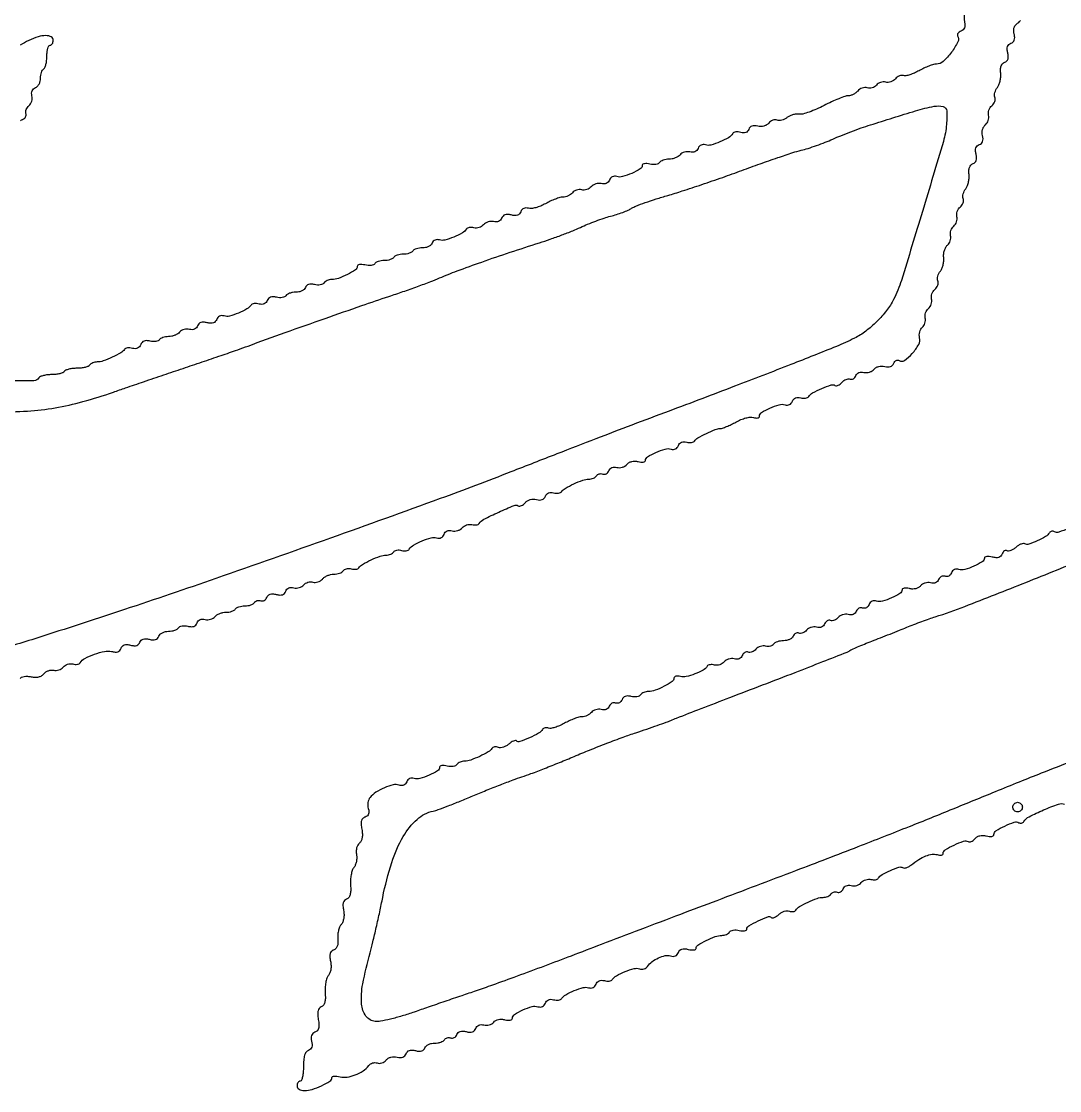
# Model space of a CAD drawing. Extents: x 0 to 1197, y 0 to 515.
# Drawn here: x 620.9 to 948.7, y 0 to 337.5 of the extents above; entities that cross this region are included whole.
import ezdxf

# ---------------------------------------------------------------- set-up
doc = ezdxf.new("R2010")
doc.units = 0

msp = doc.modelspace()

# ---------------------------------------------------------------- linework, layer by layer
for points in [[(919.084167, 340.842392, 0.167152), (918.692068, 337.259318, -0.05259), (918.811003, 336.248835, -0.094789), (918.664717, 335.430707, -0.112496), (918.253899, 334.817137, -0.097896), (917.598087, 334.404533, 0.056562), (917.024707, 334.106454, 0.087161), (916.622996, 333.719803, 0.117925), (916.45159, 333.309651, 0.18059), (916.525894, 332.935892, -0.260595), (916.609979, 331.01399, -0.043694), (914.5988, 327.75901, -0.044383), (911.989967, 324.840921, -0.190398), (909.861703, 324, 0.070554), (908.923816, 323.866994, 0.019379), (907.504533, 323.395866, 0.019181), (905.920474, 322.730587, 0.018948), (904.385452, 321.943372, -0.023422), (902.888571, 321.192548, -0.028335), (901.418812, 320.636927, -0.028958), (900.157489, 320.319056, -0.139744), (899.428149, 320.383931, 0.117893), (898.839502, 320.46191, 0.068922), (898.144953, 320.291483, 0.062784), (897.455069, 319.911319, 0.062335), (896.879243, 319.371036, -0.076477), (896.267192, 318.828335, -0.060485), (895.470349, 318.441513, -0.061401), (894.618016, 318.261213, -0.085607), (893.842898, 318.327243, 0.081002), (893.073344, 318.399894, 0.061043), (892.237568, 318.239627, 0.061032), (891.465055, 317.882239, 0.080889), (890.881859, 317.374187, -0.081951), (890.303243, 316.87227, -0.064539), (889.545376, 316.531916, -0.064933), (888.730899, 316.397534, -0.085499), (887.986274, 316.5, 0.09107), (887.235295, 316.594892, 0.065309), (886.402004, 316.437759, 0.063737), (885.616393, 316.063953, 0.076815), (885.005012, 315.522578, -0.059645), (884.390581, 314.939849, -0.043879), (883.590872, 314.447257, -0.044601), (882.737852, 314.111258, -0.071644), (881.965375, 314, 0.083282), (880.948816, 313.829495, 0.012593), (879.00974, 313.10505, 0.013823), (876.745276, 312.119834, 0.011559), (874.39761, 310.95336, -0.017575), (872.021038, 309.807959, -0.020016), (869.669521, 308.885233, -0.019623), (867.629184, 308.265988, -0.096731), (866.435089, 308.191186, 0.059985), (865.484753, 308.201141, 0.041064), (864.424264, 307.995614, 0.041263), (863.419515, 307.622015, 0.063649), (862.638034, 307.12595, -0.057565), (861.909099, 306.650746, -0.052124), (861.066577, 306.335001, -0.055467), (860.24233, 306.21583, -0.100126), (859.572122, 306.328683, 0.107397), (858.928493, 306.427561, 0.069842), (858.188521, 306.276792, 0.065349), (857.468646, 305.910243, 0.069258), (856.88359, 305.376273, -0.082754), (856.220062, 304.80255, -0.070396), (855.369067, 304.435462, -0.066738), (854.40583, 304.30619, -0.061587), (853.414735, 304.428599, 0.050899), (852.408843, 304.574657, 0.096501), (851.602376, 304.452837, 0.116706), (851.000831, 304.063277, 0.099663), (850.595458, 303.423934, -0.093035), (850.211666, 302.800675, -0.118565), (849.655261, 302.422227, -0.10545), (848.934882, 302.312513, -0.062166), (848.075356, 302.471726, 0.052104), (847.29584, 302.632355, 0.061008), (846.541377, 302.615179, 0.071142), (845.92344, 302.433015, 0.148197), (845.55055, 302.104001, -0.123468), (844.201802, 300.792152, -0.032948), (841.496406, 299.45188, -0.032172), (838.662994, 298.482086, -0.144182), (836.928243, 298.518418, 0.083715), (836.190153, 298.62265, 0.1039), (835.516934, 298.462314, 0.104848), (834.969538, 298.046355, 0.08663), (834.592547, 297.416347, -0.09016), (834.19515, 296.762675, -0.108208), (833.614361, 296.339973, -0.100118), (832.872735, 296.1788, -0.067654), (832.01089, 296.283312, 0.073558), (831.178467, 296.374344, 0.060008), (830.29242, 296.233354, 0.061533), (829.488904, 295.893079, 0.088877), (828.900597, 295.396765, -0.079997), (828.288373, 294.861515, -0.044242), (827.400832, 294.4103, -0.042695), (826.395629, 294.103126, -0.052858), (825.422846, 294, 0.042625), (824.486364, 293.92002, 0.044251), (823.589121, 293.682448, 0.048396), (822.856598, 293.334004, 0.119693), (822.436196, 292.918973, -0.153269), (822.007279, 292.548024, -0.063318), (821.262014, 292.331771, -0.054518), (820.341342, 292.28845, -0.046031), (819.377179, 292.438025, 0.035696), (818.460832, 292.599611, 0.061775), (817.688602, 292.583999, 0.092915), (817.169931, 292.406975, 0.270468), (816.986274, 292.092294, -0.26106), (816.331897, 290.924401, -0.032988), (813.676084, 289.530251, -0.035934), (810.779658, 288.487352, -0.146307), (808.928243, 288.518418, 0.083715), (808.190153, 288.62265, 0.1039), (807.516934, 288.462314, 0.104848), (806.969538, 288.046355, 0.08663), (806.592547, 287.416347, -0.09016), (806.19515, 286.762675, -0.108208), (805.614361, 286.339973, -0.100118), (804.872735, 286.1788, -0.067654), (804.01089, 286.283312, 0.076898), (803.174175, 286.369194, 0.060546), (802.275471, 286.212932, 0.061374), (801.453396, 285.850054, 0.085151), (800.842898, 285.327243, -0.078549), (800.244767, 284.801268, -0.060767), (799.459672, 284.428649, -0.061255), (798.615334, 284.258026, -0.083396), (797.842898, 284.327243, 0.079841), (797.074732, 284.401551, 0.06092), (796.243073, 284.246259, 0.061144), (795.476605, 283.896201, 0.082061), (794.900597, 283.396765, -0.066429), (794.321284, 282.862026, -0.044483), (793.539306, 282.4103, -0.044364), (792.686492, 282.102606, -0.064487), (791.894245, 282, 0.069477), (790.944888, 281.867442, 0.019699), (789.524416, 281.401664, 0.019442), (787.944561, 280.742766, 0.01944), (786.420596, 279.963111, -0.029879), (784.90112, 279.225338, -0.031766), (783.334888, 278.691024, -0.033527), (781.939414, 278.410725, -0.110073), (781.008605, 278.492912, 0.07505), (780.221947, 278.617856, 0.106589), (779.530742, 278.474368, 0.11093), (778.979299, 278.065492, 0.086569), (778.59538, 277.423732, -0.092149), (778.165202, 276.722388, -0.127051), (777.551471, 276.316701, -0.101103), (776.707182, 276.206484, -0.043576), (775.581214, 276.386815, 0.043442), (774.461641, 276.566429, 0.099306), (773.617037, 276.459685, 0.125831), (773.003495, 276.06293, 0.095291), (772.578381, 275.379431, -0.093794), (772.187266, 274.746417, -0.107109), (771.6075, 274.335222, -0.098029), (770.866483, 274.178779, -0.067203), (770.01089, 274.283312, 0.076898), (769.174175, 274.369194, 0.060546), (768.275471, 274.212932, 0.061374), (767.453396, 273.850054, 0.085151), (766.842898, 273.327243, -0.079971), (766.242124, 272.801948, -0.060935), (765.449164, 272.431397, -0.061132), (764.593254, 272.263842, -0.081929), (763.807126, 272.336597, 0.047238), (763.072724, 272.456149, 0.055712), (762.369548, 272.424949, 0.064744), (761.799025, 272.257824, 0.151891), (761.467389, 271.969444, -0.128278), (760.168429, 270.729746, -0.030716), (757.454662, 269.433931, -0.030091), (754.618044, 268.481586, -0.143747), (752.928243, 268.518418, 0.081453), (752.206482, 268.623654, 0.097667), (751.536514, 268.479117, 0.102232), (750.994072, 268.099224, 0.097729), (750.636083, 267.529801, -0.120989), (750.229295, 266.944312, -0.064866), (749.495228, 266.449379, -0.058682), (748.56583, 266.113863, -0.057366), (747.576676, 266, 0.037171), (746.584984, 265.926173, 0.041106), (745.649018, 265.70625, 0.045117), (744.894755, 265.384572, 0.131736), (744.486274, 265, -0.128561), (744.083063, 264.615613, -0.04604), (743.350085, 264.29375, -0.041947), (742.443358, 264.073871, -0.038534), (741.486274, 264, 0.038534), (740.52919, 263.926129, 0.041947), (739.622463, 263.70625, 0.04604), (738.889485, 263.384387, 0.128561), (738.486274, 263, -0.128561), (738.083063, 262.615613, -0.04604), (737.350085, 262.29375, -0.041947), (736.443358, 262.073871, -0.038534), (735.486274, 262, 0.038671), (734.529024, 261.925854, 0.042029), (733.621796, 261.705172, 0.046129), (732.888181, 261.38211, 0.12825), (732.484005, 260.99633, -0.163891), (732.072213, 260.654847, -0.060101), (731.329544, 260.467285, -0.051461), (730.403971, 260.444615, -0.041915), (729.424988, 260.604738, 0.035301), (728.457506, 260.776128, 0.069245), (727.677419, 260.749978, 0.11071), (727.173046, 260.541295, 0.24418), (726.986274, 260.18165, -0.252153), (726.407832, 259.107574, -0.026492), (723.859642, 257.615206, -0.032024), (721.03325, 256.377311, -0.087418), (718.891653, 256, 0.054512), (718.15841, 255.919821, 0.049262), (717.433083, 255.682448, 0.05239), (716.822122, 255.333119, 0.098601), (716.436196, 254.918973, -0.148288), (716.013967, 254.546558, -0.064688), (715.29264, 254.324084, -0.055947), (714.40569, 254.272412, -0.048117), (713.481438, 254.411858, 0.047301), (712.450028, 254.569188, 0.092207), (711.627357, 254.464098, 0.116035), (711.020724, 254.098826, 0.108262), (710.621917, 253.492885, -0.123391), (710.220863, 252.92144, -0.064464), (709.491067, 252.438535, -0.058054), (708.564792, 252.111058, -0.05602), (707.576676, 252, 0.040075), (706.581317, 251.920094, 0.042853), (705.634308, 251.682448, 0.046998), (704.865977, 251.334301, 0.125109), (704.436196, 250.918973, -0.148288), (704.013967, 250.546558, -0.064688), (703.29264, 250.324084, -0.055947), (702.40569, 250.272412, -0.048117), (701.481438, 250.411858, 0.047859), (700.424667, 250.571854, 0.0994), (699.602871, 250.45308, 0.121616), (698.996324, 250.052449, 0.094938), (698.578381, 249.379431, -0.093714), (698.184078, 248.741028, -0.10922), (697.601975, 248.331539, -0.09872), (696.852569, 248.180666, -0.0645), (695.975118, 248.292666, 0.043256), (695.176398, 248.429213, 0.05281), (694.418896, 248.412044, 0.061789), (693.809597, 248.255422, 0.161943), (693.467389, 247.969444, -0.128278), (692.168429, 246.729746, -0.030716), (689.454662, 245.433931, -0.030091), (686.618044, 244.481586, -0.143747), (684.928243, 244.518418, 0.083562), (684.191154, 244.622737, 0.103517), (683.518159, 244.463424, 0.10472), (682.971126, 244.049787, 0.087292), (682.59538, 243.423732, -0.092149), (682.165202, 242.722388, -0.127051), (681.551471, 242.316701, -0.101103), (680.707182, 242.206484, -0.043576), (679.581214, 242.386815, 0.043442), (678.461641, 242.566429, 0.099306), (677.617037, 242.459685, 0.125831), (677.003495, 242.06293, 0.095291), (676.578381, 241.379431, -0.093794), (676.187266, 240.746417, -0.107109), (675.6075, 240.335222, -0.098029), (674.866483, 240.178779, -0.067203), (674.01089, 240.283312, 0.073558), (673.178467, 240.374344, 0.060008), (672.29242, 240.233354, 0.061533), (671.488904, 239.893079, 0.088877), (670.900597, 239.396765, -0.079997), (670.288373, 238.861515, -0.044242), (669.400832, 238.4103, -0.042695), (668.395629, 238.103126, -0.052858), (667.422846, 238, 0.03969), (666.489875, 237.925823, 0.042631), (665.603165, 237.705172, 0.046768), (664.884415, 237.381983, 0.125957), (664.484005, 236.99633, -0.157417), (664.080536, 236.653063, -0.062107), (663.369358, 236.457293, -0.053325), (662.487608, 236.423754, -0.044373), (661.560524, 236.57072, 0.047561), (660.476976, 236.735429, 0.104257), (659.651682, 236.609044, 0.125269), (659.042878, 236.184478, 0.086763), (658.609658, 235.460937, -0.085918), (658.201404, 234.776492, -0.111501), (657.616946, 234.341815, -0.103301), (656.866285, 234.180627, -0.065449), (655.975118, 234.292666, 0.043256), (655.176398, 234.429213, 0.05281), (654.418896, 234.412044, 0.061789), (653.809597, 234.255422, 0.161943), (653.467389, 233.969444, -0.126306), (652.348004, 232.892792, -0.020292), (649.629521, 231.497904, -0.022303), (646.771943, 230.326936, -0.08629), (644.891653, 230, 0.05068), (644.162121, 229.925865, 0.0479), (643.447793, 229.70625, 0.051495), (642.852257, 229.383303, 0.104737), (642.486274, 229, -0.158284), (642.030357, 228.61344, -0.036095), (641.056335, 228.29375, -0.033884), (639.826321, 228.073436, -0.02738), (638.486274, 228, 0.02738), (637.146227, 227.926564, 0.033884), (635.916213, 227.70625, 0.036095), (634.94219, 227.38656, 0.158284), (634.486274, 227, -0.158284), (634.030357, 226.61344, -0.036095), (633.056335, 226.29375, -0.033884), (631.826321, 226.073436, -0.02738), (630.486274, 226, 0.02738), (629.146227, 225.926564, 0.033884), (627.916213, 225.70625, 0.036095), (626.94219, 225.38656, 0.158284), (626.486274, 225, -0.252938), (624.86814, 224.069779, -0.009895), (617.770674, 224.023884, -0.014532)], [(620.548537, 130.100744, -0.159484), (621.00801, 130.488473, -0.057469), (621.842505, 130.719248, -0.049207), (622.891671, 130.778752, -0.038949), (624.020335, 130.643188, 0.042351), (625.312066, 130.496933, 0.065692), (626.426413, 130.612236, 0.076089), (627.350281, 130.987882, 0.085206), (628.079198, 131.611967, -0.075701), (628.69665, 132.161162, -0.060367), (629.498055, 132.553494, -0.061445), (630.353492, 132.737553, -0.086459), (631.12965, 132.672757, 0.083396), (631.902086, 132.60354, 0.061255), (632.746424, 132.774163, 0.060767), (633.531519, 133.146783, 0.078549), (634.12965, 133.672757, -0.079971), (634.730423, 134.198052, -0.060935), (635.523383, 134.568603, -0.061132), (636.379294, 134.736158, -0.081929), (637.165421, 134.663403, 0.049276), (637.90148, 134.546652, 0.057086), (638.609637, 134.585792, 0.066017), (639.186855, 134.765046, 0.147116), (639.527756, 135.06712, -0.134871), (640.989837, 136.42673, -0.033743), (644.002457, 137.748714, -0.034457), (647.199916, 138.658351, -0.114036), (649.374388, 138.617437, 0.042721), (650.503035, 138.4347, 0.0988), (651.351582, 138.538596, 0.126184), (651.966297, 138.932466, 0.096173), (652.391333, 139.613185, -0.0961), (652.815187, 140.292229, -0.125507), (653.428702, 140.686736, -0.098851), (654.273392, 140.792609, -0.04341), (655.391333, 140.613185, 0.043101), (656.490279, 140.436112, 0.093687), (657.336136, 140.532292, 0.121385), (657.949958, 140.901603, 0.105681), (658.360056, 141.531679, -0.105681), (658.770155, 142.161754, -0.121385), (659.383977, 142.531065, -0.093687), (660.229833, 142.627245, -0.043101), (661.32878, 142.450173, 0.043309), (662.441187, 142.271405, 0.097323), (663.286187, 142.374371, 0.124372), (663.899673, 142.761362, 0.098858), (664.319354, 143.425609, -0.118194), (664.733027, 144.028068, -0.065292), (665.472293, 144.537523, -0.059401), (666.405461, 144.882749, -0.058987), (667.395872, 145, 0.040075), (668.391231, 145.079906, 0.042853), (669.338239, 145.317552, 0.046998), (670.10657, 145.665699, 0.125109), (670.536351, 146.081027, -0.148288), (670.958581, 146.453442, -0.064688), (671.679908, 146.675916, -0.055947), (672.566857, 146.727588, -0.048117), (673.49111, 146.588142, 0.047859), (674.547881, 146.428146, 0.0994), (675.369676, 146.54692, 0.121616), (675.976224, 146.947551, 0.094938), (676.394167, 147.620569, -0.093794), (676.785281, 148.253583, -0.107109), (677.365048, 148.664778, -0.098029), (678.106064, 148.821221, -0.067203), (678.961658, 148.716688, 0.073558), (679.794081, 148.625656, 0.060008), (680.680127, 148.766646, 0.061533), (681.483643, 149.106921, 0.088877), (682.071951, 149.603235, -0.079997), (682.684175, 150.138485, -0.044242), (683.571715, 150.5897, -0.042695), (684.576919, 150.896874, -0.052858), (685.549701, 151, 0.039551), (686.482506, 151.073901, 0.04255), (687.368717, 151.29375, 0.046682), (688.086822, 151.61574, 0.126268), (688.486274, 152, -0.128561), (688.889485, 152.384387, -0.04604), (689.622463, 152.70625, -0.041947), (690.52919, 152.926129, -0.038534), (691.486274, 153, 0.041061), (692.446448, 153.078985, 0.043408), (693.362461, 153.313776, 0.047566), (694.107423, 153.657903, 0.12297), (694.528407, 154.068174, -0.103775), (694.880103, 154.43792, -0.081683), (695.381252, 154.674218, -0.078343), (695.952123, 154.743766, -0.083008), (696.504666, 154.631316, 0.116488), (697.052167, 154.557243, 0.100514), (697.608077, 154.727872, 0.093065), (698.087082, 155.118213, 0.083955), (698.412833, 155.669212, -0.102552), (698.827203, 156.314554, -0.122785), (699.440802, 156.691821, -0.09533), (700.286251, 156.791046, -0.043189), (701.391333, 156.613185, 0.043442), (702.510907, 156.433571, 0.099306), (703.35551, 156.540315, 0.125831), (703.969053, 156.93707, 0.095291), (704.394167, 157.620569, -0.093794), (704.785281, 158.253583, -0.107109), (705.365048, 158.664778, -0.098029), (706.106064, 158.821221, -0.067203), (706.961658, 158.716688, 0.074648), (707.795475, 158.627331, 0.060197), (708.685631, 158.773278, 0.061494), (709.49517, 159.120896, 0.087634), (710.090689, 159.625813, -0.081951), (710.669304, 160.12773, -0.064539), (711.427171, 160.468084, -0.064933), (712.241648, 160.602466, -0.085499), (712.986274, 160.5, 0.09107), (713.737252, 160.405108, 0.065309), (714.570544, 160.562241, 0.063737), (715.356155, 160.936047, 0.076815), (715.967536, 161.477422, -0.074664), (716.620513, 162.060632, -0.044545), (717.541043, 162.552743, -0.043501), (718.569242, 162.887735, -0.057065), (719.549701, 163, 0.042855), (720.486461, 163.080437, 0.044371), (721.384533, 163.319341, 0.048511), (722.118154, 163.669773, 0.119222), (722.540116, 164.087118, -0.127969), (722.937017, 164.466374, -0.070112), (723.568683, 164.710007, -0.062485), (724.326852, 164.788616, -0.058638), (725.098137, 164.680998, 0.045559), (725.858298, 164.554638, 0.054525), (726.583234, 164.58022, 0.063577), (727.169232, 164.743157, 0.156007), (727.505158, 165.030556, -0.126306), (728.624544, 166.107208, -0.020292), (731.343027, 167.502096, -0.022303), (734.200604, 168.673064, -0.08629), (736.080895, 169, 0.052611), (736.812289, 169.077172, 0.048614), (737.53214, 169.305699, 0.051987), (738.135392, 169.641893, 0.101575), (738.511414, 170.040677, -0.135531), (738.893782, 170.395323, -0.073852), (739.503713, 170.604883, -0.064695), (740.23795, 170.644789, -0.05817), (740.986274, 170.5, 0.054638), (741.731702, 170.350319, 0.062623), (742.457338, 170.376516, 0.072414), (743.055166, 170.565215, 0.142682), (743.421997, 170.895999, -0.123468), (744.770746, 172.207848, -0.032948), (747.476142, 173.54812, -0.032172), (750.309554, 174.517914, -0.144182), (752.044305, 174.481582, 0.083715), (752.782395, 174.37735, 0.1039), (753.455614, 174.537686, 0.104848), (754.003009, 174.953645, 0.08663), (754.380001, 175.583653, -0.09016), (754.777398, 176.237325, -0.108208), (755.358187, 176.660027, -0.100118), (756.099813, 176.8212, -0.067654), (756.961658, 176.716688, 0.076898), (757.798372, 176.630806, 0.060546), (758.697076, 176.787068, 0.061374), (759.519152, 177.149946, 0.085151), (760.12965, 177.672757, -0.079971), (760.730423, 178.198052, -0.060935), (761.523383, 178.568603, -0.061132), (762.379294, 178.736158, -0.081929), (763.165421, 178.663403, 0.047198), (763.899791, 178.543796, 0.055685), (764.602869, 178.574842, 0.064718), (765.173263, 178.741729, 0.151986), (765.504717, 179.029842, -0.138086), (766.932816, 180.341137, -0.010856), (771.632453, 182.591867, -0.008102), (776.51763, 184.707712, -0.241036), (777.820286, 184.602586, 0.163889), (778.27567, 184.496592, 0.079004), (778.862393, 184.648837, 0.065182), (779.486012, 185.024131, 0.051583), (780.048764, 185.575296, -0.078897), (780.732002, 186.175273, -0.071759), (781.589497, 186.558067, -0.068613), (782.556159, 186.693876, -0.062198), (783.557812, 186.571401, 0.05118), (784.572918, 186.424586, 0.099238), (785.379325, 186.5518, 0.118587), (785.981235, 186.955129, 0.094771), (786.394167, 187.620569, -0.093714), (786.78847, 188.258972, -0.10922), (787.370572, 188.668461, -0.09872), (788.119978, 188.819334, -0.0645), (788.997429, 188.707334, 0.043256), (789.79615, 188.570787, 0.05281), (790.553651, 188.587956, 0.061789), (791.162951, 188.744578, 0.161943), (791.505158, 189.030556, -0.126306), (792.624544, 190.107208, -0.020292), (795.343027, 191.502096, -0.022303), (798.200604, 192.673064, -0.08629), (800.080895, 193, 0.053908), (800.813548, 193.079222, 0.049062), (801.537131, 193.313776, 0.05227), (802.145631, 193.658922, 0.099531), (802.528407, 194.068174, -0.103775), (802.880103, 194.43792, -0.081683), (803.381252, 194.674218, -0.078343), (803.952123, 194.743766, -0.083008), (804.504666, 194.631316, 0.117049), (805.052385, 194.557831, 0.10055), (805.608909, 194.730042, 0.092889), (806.088854, 195.122755, 0.083537), (806.415666, 195.676596, -0.099729), (806.797312, 196.278343, -0.105124), (807.375877, 196.67188, -0.094728), (808.116072, 196.821107, -0.066554), (808.961658, 196.716688, 0.076648), (809.798049, 196.630419, 0.06051), (810.695799, 196.78553, 0.06139), (811.516476, 197.146706, 0.085422), (812.125303, 197.66752, -0.086323), (812.785594, 198.230316, -0.072723), (813.636867, 198.578689, -0.066908), (814.619187, 198.686822, -0.055539), (815.662071, 198.545234, 0.036767), (816.552801, 198.390129, 0.063488), (817.303539, 198.411083, 0.095652), (817.806725, 198.59216, 0.264587), (817.986274, 198.907706, -0.26106), (818.64065, 200.075599, -0.032988), (821.296463, 201.469749, -0.035934), (824.19289, 202.512648, -0.146307), (826.044305, 202.481582, 0.083715), (826.782395, 202.37735, 0.1039), (827.455614, 202.537686, 0.104848), (828.003009, 202.953645, 0.08663), (828.380001, 203.583653, -0.09006), (828.780597, 204.242881, -0.110346), (829.363668, 204.663839, -0.100834), (830.113611, 204.819396, -0.06492), (830.997429, 204.707334, 0.043256), (831.79615, 204.570787, 0.05281), (832.553651, 204.587956, 0.061789), (833.162951, 204.744578, 0.161943), (833.505158, 205.030556, -0.12471), (834.525618, 206.018249, -0.016375), (837.211444, 207.44462, -0.017854), (839.992202, 208.685574, -0.096306), (841.609495, 209, 0.082524), (842.335656, 209.120674, 0.015391), (843.604169, 209.598336, 0.01611), (845.067032, 210.257108, 0.014103), (846.551951, 211.036889, -0.030372), (848.108245, 211.790646, -0.034222), (849.684408, 212.316276, -0.037228), (851.089127, 212.570513, -0.103356), (852.082367, 212.469501, 0.046246), (852.811761, 212.310292, 0.081293), (853.427001, 212.334761, 0.124385), (853.83267, 212.530461, 0.221997), (853.986274, 212.85937, -0.258291), (854.647206, 214.053449, -0.034334), (857.283891, 215.463524, -0.037092), (860.17316, 216.512628, -0.146403), (862.044305, 216.481582, 0.083715), (862.782395, 216.37735, 0.1039), (863.455614, 216.537686, 0.104848), (864.003009, 216.953645, 0.08663), (864.380001, 217.583653, -0.09006), (864.780597, 218.242881, -0.110346), (865.363668, 218.663839, -0.100834), (866.113611, 218.819396, -0.06492), (866.997429, 218.707334, 0.045128), (867.797797, 218.573581, 0.054211), (868.56029, 218.598697, 0.063259), (869.176066, 218.767523, 0.157093), (869.527756, 219.06712, -0.131241), (870.752925, 220.222829, -0.023127), (873.628034, 221.608109, -0.019581), (876.605693, 222.741141, -0.223097), (877.822696, 222.601097, 0.16262), (878.276057, 222.494392, 0.079343), (878.858524, 222.642883, 0.065575), (879.476558, 223.012458, 0.05209), (880.033181, 223.556519, -0.059583), (880.613814, 224.107331, -0.061576), (881.301856, 224.498564, -0.068292), (881.988507, 224.679506, -0.122531), (882.563729, 224.608651, 0.122556), (883.088928, 224.543985, 0.100764), (883.626259, 224.723384, 0.091124), (884.09352, 225.120826, 0.079621), (884.415666, 225.676596, -0.099729), (884.797312, 226.278343, -0.105124), (885.375877, 226.67188, -0.094728), (886.116072, 226.821107, -0.066554), (886.961658, 226.716688, 0.076648), (887.798049, 226.630419, 0.06051), (888.695799, 226.78553, 0.06139), (889.516476, 227.146706, 0.085422), (890.125303, 227.66752, -0.086483), (890.771028, 228.217547, -0.068988), (891.616531, 228.570287, -0.06496), (892.576771, 228.693626, -0.061054), (893.557812, 228.571401, 0.050865), (894.562517, 228.425447, 0.096152), (895.368999, 228.546589, 0.116451), (895.97052, 228.934413, 0.1003), (896.374952, 229.570497, -0.075955), (896.685014, 230.114518, -0.104954), (897.116417, 230.472028, -0.124178), (897.599188, 230.58801, -0.1364), (898.060471, 230.454143, 0.30032), (899.758951, 230.504989, 0.05551), (902.223041, 232.685135, 0.053976), (904.250354, 235.479079, 0.193815), (904.545479, 237.62013, -0.064164), (904.436341, 238.542678, -0.06026), (904.560076, 239.483461, -0.063626), (904.891216, 240.316814, -0.093462), (905.392705, 240.922345, 0.082573), (905.888452, 241.495275, 0.061188), (906.235372, 242.259156, 0.060863), (906.388535, 243.089053, 0.079342), (906.313516, 243.856624, -0.083396), (906.244299, 244.62906, -0.061255), (906.414923, 245.473398, -0.060767), (906.787542, 246.258494, -0.078549), (907.313516, 246.856624, 0.078549), (907.839491, 247.454755, 0.060767), (908.21211, 248.23985, 0.061255), (908.382734, 249.084188, 0.083396), (908.313516, 249.856624, -0.085607), (908.247487, 250.631743, -0.061401), (908.427787, 251.484075, -0.060485), (908.814608, 252.280918, -0.076477), (909.35731, 252.89297, 0.069027), (909.893287, 253.479683, 0.065274), (910.261528, 254.200971, 0.069825), (910.413459, 254.941901, 0.107723), (910.314957, 255.585848, -0.099431), (910.201322, 256.255077, -0.055542), (910.31786, 257.076189, -0.052272), (910.629845, 257.914173, -0.058032), (911.100599, 258.637753, 0.074085), (911.593194, 259.450606, 0.039367), (911.962274, 260.570964, 0.038117), (912.164979, 261.800889, 0.047951), (912.154959, 262.95484, -0.051956), (912.154181, 264.078982, -0.046943), (912.381779, 265.219647, -0.04989), (912.788703, 266.208308, -0.097284), (913.325523, 266.866589, 0.079135), (913.846913, 267.460901, 0.060839), (914.215637, 268.242777, 0.061206), (914.38361, 269.084924, 0.082786), (914.313516, 269.856624, -0.083396), (914.244299, 270.62906, -0.061255), (914.414923, 271.473398, -0.060767), (914.787542, 272.258494, -0.078549), (915.313516, 272.856624, 0.078549), (915.839491, 273.454755, 0.060767), (916.21211, 274.23985, 0.061255), (916.382734, 275.084188, 0.083396), (916.313516, 275.856624, -0.085607), (916.247487, 276.631743, -0.061401), (916.427787, 277.484075, -0.060485), (916.814608, 278.280918, -0.076477), (917.35731, 278.89297, 0.069027), (917.893287, 279.479683, 0.065274), (918.261528, 280.200971, 0.069825), (918.413459, 280.941901, 0.107723), (918.314957, 281.585848, -0.099431), (918.201322, 282.255077, -0.055542), (918.31786, 283.076189, -0.052272), (918.629845, 283.914173, -0.058032), (919.100599, 284.637753, 0.077661), (919.592217, 285.462167, 0.038985), (919.956957, 286.62165, 0.037508), (920.153719, 287.907372, 0.045378), (920.13686, 289.127387, -0.03892), (920.102393, 290.417413, -0.074654), (920.307716, 291.429675, -0.097234), (920.746761, 292.157137, -0.117415), (921.403544, 292.606627, 0.099536), (922.064247, 293.02531, 0.124086), (922.449426, 293.638805, 0.096953), (922.551693, 294.483884, 0.043285), (922.373089, 295.594941, -0.04341), (922.193664, 296.712881, -0.098851), (922.299537, 297.557571, -0.125507), (922.694045, 298.171086, -0.0961), (923.373089, 298.594941, 0.095559), (924.034192, 299.006613, 0.118293), (924.435249, 299.608442, 0.098789), (924.561571, 300.414852, 0.051132), (924.414873, 301.428461, -0.061054), (924.292648, 302.409503, -0.06496), (924.415987, 303.369742, -0.068988), (924.768727, 304.215245, -0.086483), (925.318753, 304.86097, 0.078804), (925.842728, 305.457436, 0.060799), (926.213649, 306.241127, 0.061234), (926.383116, 307.084509, 0.083131), (926.313516, 307.856624, -0.085607), (926.247487, 308.631743, -0.061401), (926.427787, 309.484075, -0.060485), (926.814608, 310.280918, -0.076477), (927.35731, 310.89297, 0.069027), (927.893287, 311.479683, 0.065274), (928.261528, 312.200971, 0.069825), (928.413459, 312.941901, 0.107723), (928.314957, 313.585848, -0.099431), (928.201322, 314.255077, -0.055542), (928.31786, 315.076189, -0.052272), (928.629845, 315.914173, -0.058032), (929.100599, 316.637753, 0.077661), (929.592217, 317.462167, 0.038985), (929.956957, 318.62165, 0.037508), (930.153719, 319.907372, 0.045378), (930.13686, 321.127387, -0.03892), (930.102393, 322.417413, -0.074654), (930.307716, 323.429675, -0.097234), (930.746761, 324.157137, -0.117415), (931.403544, 324.606627, 0.099536), (932.064247, 325.02531, 0.124086), (932.449426, 325.638805, 0.096953), (932.551693, 326.483884, 0.043285), (932.373089, 327.594941, -0.04341), (932.193664, 328.712881, -0.098851), (932.299537, 329.557571, -0.125507), (932.694045, 330.171086, -0.0961), (933.373089, 330.594941, 0.095773), (934.043062, 331.01253, 0.121849), (934.440944, 331.619882, 0.098957), (934.557312, 332.444551, 0.047239), (934.395037, 333.507492, -0.051819), (934.252654, 334.500895, -0.068859), (934.342461, 335.407968, -0.079993), (934.651517, 336.147532, -0.11292), (935.152153, 336.653233, 0.085871), (936.395594, 337.78148, 0.034651)], [(620.620798, 306.096822, -0.117954), (621.313822, 306.572198, 0.079844), (621.867996, 306.893748, 0.091231), (622.264107, 307.360482, 0.100758), (622.442617, 307.897468, 0.12223), (622.377622, 308.422545, -0.116345), (622.300377, 308.992282, -0.069103), (622.460619, 309.661934, -0.063178), (622.822095, 310.325106, -0.063292), (623.33753, 310.876554, 0.086405), (623.851186, 311.479392, 0.061442), (624.20626, 312.295052, 0.060375), (624.357244, 313.189383, 0.07575), (624.269585, 314.024616, -0.067289), (624.165051, 314.881435, -0.098437), (624.322407, 315.622565, -0.107333), (624.735828, 316.202515, -0.093077), (625.37282, 316.594837, 0.1104), (625.989992, 317.004784, 0.066229), (626.512322, 317.717716, 0.061325), (626.865931, 318.609394, 0.063848), (626.986274, 319.547972, -0.039298), (627.060168, 320.486692, -0.042402), (627.280024, 321.377903, -0.046526), (627.601983, 322.099627, -0.126832), (627.986274, 322.5, 0.159713), (628.372966, 322.95866, 0.035556), (628.692524, 323.947275, 0.033489), (628.912859, 325.196361, 0.026918), (628.986274, 326.559017, -0.027497), (629.058837, 327.877484, -0.043243), (629.280024, 328.989211, -0.053437), (629.600752, 329.770364, -0.275259), (629.986274, 330, 0.148195), (630.367628, 330.115568, 0.098894), (630.692524, 330.440625, 0.082425), (630.911579, 330.926543, 0.064853), (630.986274, 331.5, 0.137309), (630.815962, 332.108483, 0.114538), (630.345213, 332.590178, 0.08929), (629.598535, 332.897716, 0.053199), (628.639912, 333, 0.077028), (626.252045, 332.629937, 0.033569), (623.258102, 331.452757, 0.027988), (620.59999, 330.008574, 0.259912)], [(613.233765, 214.240209, 0.019661), (622.841962, 214.496665, 0.025575), (631.583231, 215.525336, 0.024979), (640.335546, 217.46624, 0.017447), (649.986274, 220.483998, -0.001881), (653.839551, 221.821922, -0.000612), (659.542524, 223.770291, -0.00061), (665.884852, 225.91981, -0.000686), (671.986274, 227.970066, 0.001048), (677.97768, 229.988183, 0.001033), (683.989399, 232.041048, 0.001014), (689.248727, 233.861074, 0.003967), (692.486274, 235.017692, -0.001705), (704.253815, 239.281789, -0.001408), (716.827064, 243.749492, -0.00143), (728.448964, 247.80502, -0.00355), (736.986274, 250.689104, 0.004074), (741.409569, 252.188551, 0.003547), (746.017524, 253.829313, 0.003569), (750.165057, 255.372989, 0.010515), (752.986274, 256.514478, -0.012117), (758.480216, 258.716915, -0.00454), (766.282807, 261.547016, -0.004309), (775.230631, 264.614441, -0.003958), (784.486274, 267.617327, 0.007421), (787.915328, 268.756155, 0.005799), (791.605024, 270.090845, 0.005867), (795.012022, 271.413946, 0.014224), (797.486274, 272.4911, -0.012751), (799.728465, 273.475095, -0.008535), (802.339399, 274.490715, -0.008598), (804.904679, 275.38867, -0.016715), (806.986274, 276.00099, 0.014829), (808.86599, 276.546231, 0.013053), (810.792695, 277.223615, 0.013229), (812.498592, 277.92611, 0.038069), (813.625154, 278.531643, -0.050225), (814.968754, 279.212346, -0.007178), (817.867115, 280.284186, -0.0081), (821.345497, 281.451017, -0.006833), (825.062338, 282.575537, 0.008139), (829.605094, 283.962901, 0.003286), (835.760217, 285.997548, 0.00325), (842.358411, 288.27475, 0.004118), (848.423457, 290.468486, -0.003388), (854.149036, 292.548887, -0.003727), (859.723735, 294.485119, -0.003477), (864.5106, 296.07081, -0.018818), (867.144703, 296.814864, 0.017078), (869.310665, 297.418556, 0.008577), (872.003805, 298.320387, 0.008506), (874.759912, 299.34928, 0.012462), (877.144703, 300.35538, -0.010378), (879.655957, 301.427187, -0.005414), (882.826562, 302.663568, -0.005381), (886.108588, 303.862436, -0.008191), (888.986274, 304.825921, -0.002619), (903.288742, 309.273128, -0.028696), (909.132289, 310.696013, -0.105082), (911.94919, 310.617334, -0.328703), (913.096965, 309.25, -0.014093), (913.126584, 308.403695, -0.006149), (913.120405, 307.279688, -0.00608), (913.084614, 306.085196, -0.00807), (913.021324, 305, -0.053197), (912.041412, 299.635952, -0.001554), (905.440812, 277.524243, -0.001838), (898.779451, 255.748968, -0.042864), (896.34547, 249.763498, -0.045463), (894.115898, 246.22902, -0.033917), (891.070223, 242.766503, -0.033833), (887.573195, 239.736848, -0.044341), (883.988249, 237.501001, -0.021631), (878.26319, 234.904635, -0.002038), (863.923791, 229.203279, -0.002489), (846.124637, 222.312278, -0.001616), (825.486274, 214.51629, 0.001065), (813.676017, 210.069918, 0.001182), (802.289027, 205.724354, 0.001074), (790.024176, 200.980268, 0.000645), (775.486274, 195.299432, -0.006148), (753.164027, 186.858745, -0.001781), (718.514214, 174.380932, -0.001868), (682.375443, 161.664072, -0.003668), (653.51099, 151.864764, -0.002038), (628.024299, 143.535351, -0.008918), (612.851793, 138.942183, -0.014838)], [(951.514709, 177.471487, -0.027227), (948.525133, 176.266043, -0.224252), (947.105643, 176.426226, 0.0961), (946.686247, 176.585028, 0.097206), (946.239677, 176.574554, 0.098606), (945.835252, 176.396934, 0.102057), (945.535491, 176.079636, -0.122061), (944.310982, 174.882007, -0.027529), (941.702994, 173.536387, -0.023642), (939.004019, 172.477071, -0.223702), (937.801798, 172.614012, 0.175203), (937.307876, 172.717579, 0.059211), (936.586348, 172.526809, 0.050258), (935.772843, 172.106183, 0.039504), (934.986274, 171.5, -0.040205), (934.198468, 170.89462, -0.050853), (933.3813, 170.476219, -0.059917), (932.654744, 170.289224, -0.173147), (932.154072, 170.396295, 0.160797), (931.740872, 170.495098, 0.122096), (931.29693, 170.344453, 0.094887), (930.887859, 169.956165, 0.064048), (930.581741, 169.388187, -0.096445), (930.150526, 168.698402, -0.129583), (929.529607, 168.307325, -0.098486), (928.661331, 168.213185, -0.039412), (927.476956, 168.412983, 0.034207), (926.522295, 168.584254, 0.059364), (925.717912, 168.576643, 0.088918), (925.175877, 168.405747, 0.278914), (924.986274, 168.092294, -0.26106), (924.331897, 166.924401, -0.032988), (921.676084, 165.530251, -0.035934), (918.779658, 164.487352, -0.146307), (916.928243, 164.518418, 0.083515), (916.19147, 164.622763, 0.103396), (915.518544, 164.463771, 0.104679), (914.971624, 164.050864, 0.087502), (914.596269, 163.426047, -0.084925), (914.250164, 162.843186, -0.093464), (913.739715, 162.431153, -0.100422), (913.146142, 162.252371, -0.115203), (912.560603, 162.333104, 0.109252), (911.977522, 162.420492, 0.099804), (911.390875, 162.259507, 0.095246), (910.891039, 161.874225, 0.089684), (910.556881, 161.323404, -0.099729), (910.175236, 160.721657, -0.105124), (909.596671, 160.32812, -0.094728), (908.856475, 160.178893, -0.066554), (908.01089, 160.283312, 0.076648), (907.174498, 160.369581, 0.06051), (906.276748, 160.21447, 0.06139), (905.456072, 159.853294, 0.085422), (904.847244, 159.33248, -0.086323), (904.186953, 158.769684, -0.072723), (903.335681, 158.421311, -0.066908), (902.353361, 158.313178, -0.055539), (901.310477, 158.454766, 0.036767), (900.419746, 158.609871, 0.063488), (899.669008, 158.588917, 0.095652), (899.165822, 158.40784, 0.264587), (898.986274, 158.092294, -0.26106), (898.331897, 156.924401, -0.032988), (895.676084, 155.530251, -0.035934), (892.779658, 154.487352, -0.146307), (890.928243, 154.518418, 0.083515), (890.19147, 154.622763, 0.103396), (889.518544, 154.463771, 0.104679), (888.971624, 154.050864, 0.087502), (888.596269, 153.426047, -0.084925), (888.250164, 152.843186, -0.093464), (887.739715, 152.431153, -0.100422), (887.146142, 152.252371, -0.115203), (886.560603, 152.333104, 0.109252), (885.977522, 152.420492, 0.099804), (885.390875, 152.259507, 0.095246), (884.891039, 151.874225, 0.089684), (884.556881, 151.323404, -0.099729), (884.175236, 150.721657, -0.105124), (883.596671, 150.32812, -0.094728), (882.856475, 150.178893, -0.066554), (882.01089, 150.283312, 0.07575), (881.175657, 150.37097, 0.060375), (880.281326, 150.219986, 0.061442), (879.465665, 149.864912, 0.086405), (878.862828, 149.351256, -0.063292), (878.31138, 148.835821, -0.063178), (877.648208, 148.474345, -0.069103), (876.978556, 148.314103, -0.116345), (876.408819, 148.391349, 0.122556), (875.883619, 148.456015, 0.100764), (875.346288, 148.276616, 0.091124), (874.879027, 147.879174, 0.079621), (874.556881, 147.323404, -0.099729), (874.175236, 146.721657, -0.105124), (873.596671, 146.32812, -0.094728), (872.856475, 146.178893, -0.066554), (872.01089, 146.283312, 0.07575), (871.175657, 146.37097, 0.060375), (870.281326, 146.219986, 0.061442), (869.465665, 145.864912, 0.086405), (868.862828, 145.351256, -0.063292), (868.31138, 144.835821, -0.063178), (867.648208, 144.474345, -0.069103), (866.978556, 144.314103, -0.116345), (866.408819, 144.391349, 0.11355), (865.886977, 144.465035, 0.100282), (865.359077, 144.309943, 0.093971), (864.906261, 143.948954, 0.086202), (864.600417, 143.436858, -0.127198), (864.20813, 142.88672, -0.063764), (863.484751, 142.422077, -0.057044), (862.563221, 142.106801, -0.053971), (861.576676, 142, 0.040292), (860.58104, 141.919637, 0.042977), (859.633202, 141.680659, 0.047126), (858.863796, 141.330523, 0.124633), (858.432432, 140.912882, -0.125957), (858.038035, 140.53302, -0.070436), (857.414372, 140.287246, -0.063034), (856.667786, 140.205654, -0.059753), (855.910182, 140.309647, 0.079483), (855.113473, 140.387289, 0.06088), (854.251743, 140.227722, 0.061176), (853.45828, 139.866791, 0.082428), (852.862828, 139.351256, -0.063292), (852.31138, 138.835821, -0.063178), (851.648208, 138.474345, -0.069103), (850.978556, 138.314103, -0.116345), (850.408819, 138.391349, 0.122556), (849.883619, 138.456015, 0.100764), (849.346288, 138.276616, 0.091124), (848.879027, 137.879174, 0.079621), (848.556881, 137.323404, -0.099729), (848.175236, 136.721657, -0.105124), (847.596671, 136.32812, -0.094728), (846.856475, 136.178893, -0.066554), (846.01089, 136.283312, 0.076898), (845.174175, 136.369194, 0.060546), (844.275471, 136.212932, 0.061374), (843.453396, 135.850054, 0.085151), (842.842898, 135.327243, -0.079971), (842.242124, 134.801948, -0.060935), (841.449164, 134.431397, -0.061132), (840.593254, 134.263842, -0.081929), (839.807126, 134.336597, 0.047238), (839.072724, 134.456149, 0.055712), (838.369548, 134.424949, 0.064744), (837.799025, 134.257824, 0.151891), (837.467389, 133.969444, -0.127511), (836.166578, 132.724218, -0.035401), (833.589327, 131.513589, -0.035607), (830.857315, 130.676888, -0.121031), (829.008598, 130.704413, 0.047023), (828.234034, 130.830844, 0.079409), (827.580332, 130.771417, 0.117482), (827.147575, 130.544447, 0.21677), (826.986274, 130.189873, -0.251691), (826.406524, 129.111124, -0.026726), (823.862545, 127.61688, -0.032214), (821.037314, 126.378074, -0.087428), (818.891653, 126, 0.054512), (818.15841, 125.919821, 0.049262), (817.433083, 125.682448, 0.05239), (816.822122, 125.333119, 0.098601), (816.436196, 124.918973, -0.148288), (816.013967, 124.546558, -0.064688), (815.29264, 124.324084, -0.055947), (814.40569, 124.272412, -0.048117), (813.481438, 124.411858, 0.047805), (812.426705, 124.571661, 0.098807), (811.604862, 124.454048, 0.121213), (810.998392, 124.056389, 0.095986), (810.582103, 123.389131, -0.086975), (810.241298, 122.82048, -0.094267), (809.735554, 122.420309, -0.100188), (809.145051, 122.249424, -0.11257), (808.560603, 122.333104, 0.109252), (807.977522, 122.420492, 0.099804), (807.390875, 122.259507, 0.095246), (806.891039, 121.874225, 0.089684), (806.556881, 121.323404, -0.099729), (806.175236, 120.721657, -0.105124), (805.596671, 120.32812, -0.094728), (804.856475, 120.178893, -0.066554), (804.01089, 120.283312, 0.073558), (803.178467, 120.374344, 0.060008), (802.29242, 120.233354, 0.061533), (801.488904, 119.893079, 0.088877), (800.900597, 119.396765, -0.066429), (800.321284, 118.862026, -0.044483), (799.539306, 118.4103, -0.044364), (798.686492, 118.102606, -0.064487), (797.894245, 118, 0.069856), (796.943014, 117.866449, 0.019587), (795.514093, 117.395866, 0.019351), (793.922869, 116.730584, 0.019266), (792.385452, 115.943372, -0.024145), (790.88556, 115.19375, -0.028921), (789.406742, 114.641559, -0.029753), (788.134191, 114.330073, -0.137602), (787.387061, 114.399698, 0.071221), (786.833098, 114.526024, 0.074293), (786.27423, 114.488912, 0.081643), (785.796273, 114.299367, 0.119755), (785.47582, 113.983086, -0.129701), (784.253216, 112.822779, -0.021538), (781.31851, 111.375247, -0.016546), (778.272913, 110.151476, -0.291451), (777.281668, 110.371272, 0.230935), (776.911165, 110.498795, 0.066351), (776.307587, 110.341501, 0.052008), (775.587928, 109.956384, 0.035085), (774.85467, 109.380901, -0.054377), (774.056742, 108.802879, -0.05287), (773.145566, 108.404002, -0.057424), (772.262872, 108.232168, -0.111446), (771.555544, 108.335045, 0.060733), (770.938861, 108.489289, 0.069087), (770.33036, 108.480661, 0.079511), (769.822411, 108.317491, 0.13779), (769.498418, 108.01965, -0.124561), (768.357797, 106.915006, -0.021154), (765.649515, 105.507696, -0.023044), (762.794547, 104.331317, -0.086406), (760.891653, 104, 0.054512), (760.15841, 103.919821, 0.049262), (759.433083, 103.682448, 0.05239), (758.822122, 103.333119, 0.098601), (758.436196, 102.918973, -0.153269), (758.007279, 102.548024, -0.063318), (757.262014, 102.331771, -0.054518), (756.341342, 102.28845, -0.046031), (755.377179, 102.438025, 0.035696), (754.460832, 102.599611, 0.061775), (753.688602, 102.583999, 0.092915), (753.169931, 102.406975, 0.270468), (752.986274, 102.092294, -0.26106), (752.331897, 100.924401, -0.032988), (749.676084, 99.530251, -0.035934), (746.779658, 98.487352, -0.146307), (744.928243, 98.518418, 0.082807), (744.196311, 98.623128, 0.101544), (743.524416, 98.468968, 0.103991), (742.979127, 98.067058, 0.090744), (742.609624, 97.46085, -0.089761), (742.227891, 96.831822, -0.113278), (741.67561, 96.436952, -0.105754), (740.975551, 96.306384, -0.070365), (740.167655, 96.442432, 0.1384), (738.304705, 96.502587, 0.040321), (735.557037, 95.581747, 0.040972), (732.85176, 94.153112, 0.077733), (731.00888, 92.527239, 0.082944), (730.602077, 91.828484, 0.052295), (730.361364, 90.913366, 0.050878), (730.311347, 89.93444, 0.064267), (730.472606, 89.043062, -0.054057), (730.666177, 88.084816, -0.112553), (730.56579, 87.333615, -0.129146), (730.16584, 86.76608, -0.083603), (729.470131, 86.355432, 0.102481), (728.715169, 85.870826, 0.133323), (728.300989, 85.165244, 0.087143), (728.203775, 84.110174, 0.025876), (728.420512, 82.498847, -0.032173), (728.600996, 81.016047, -0.058179), (728.528452, 79.796778, -0.073441), (728.207998, 78.837089, -0.102653), (727.645492, 78.132139, 0.099234), (727.135838, 77.50222, 0.060042), (726.79441, 76.601943, 0.055073), (726.65485, 75.554942, 0.05289), (726.743835, 74.487904, -0.054914), (726.829041, 73.413838, -0.043284), (726.692696, 72.254496, -0.044627), (726.370881, 71.186906, -0.077845), (725.898804, 70.394605, 0.09218), (725.405031, 69.509541, 0.034476), (725.043336, 68.128344, 0.032481), (724.845769, 66.520397, 0.03236), (724.857741, 64.898366, -0.02313), (724.905295, 63.057406, -0.062936), (724.715752, 61.769595, -0.096912), (724.286147, 60.913408, -0.137382), (723.605977, 60.407561, 0.113193), (722.94206, 59.961265, 0.122509), (722.562356, 59.282016, 0.084619), (722.466393, 58.296743, 0.031423), (722.653868, 56.912028, -0.043063), (722.799417, 55.609992, -0.048363), (722.709526, 54.353149, -0.052699), (722.398209, 53.242769, -0.07868), (721.884577, 52.377463, 0.077112), (721.388167, 51.547076, 0.039051), (721.0193, 50.382819, 0.037606), (720.819748, 49.093746, 0.045761), (720.835688, 47.872613, -0.03884), (720.870877, 46.56332, -0.077922), (720.659538, 45.553479, -0.101223), (720.202471, 44.830227, -0.110203), (719.510282, 44.370839, 0.09955), (718.781112, 43.908741, 0.134666), (718.381982, 43.242551, 0.09248), (718.296439, 42.268734, 0.029855), (718.523118, 40.832248, -0.040864), (718.700541, 39.521306, -0.049522), (718.643362, 38.282468, -0.055021), (718.361476, 37.201171, -0.082128), (717.86958, 36.359392, 0.094352), (717.390976, 35.492763, 0.033318), (717.038743, 34.112257, 0.031661), (716.845299, 32.50669, 0.032182), (716.857741, 30.898366, -0.023289), (716.904258, 29.075017, -0.061267), (716.717654, 27.78308, -0.093644), (716.298255, 26.920525, -0.142216), (715.638415, 26.420009, 0.127449), (714.979035, 25.949331, 0.11636), (714.603484, 25.201971, 0.07404), (714.506547, 24.079664, 0.024811), (714.68977, 22.439715, -0.024494), (714.879483, 20.751382, -0.080751), (714.769959, 19.640024, -0.126402), (714.357058, 18.903332, -0.110968), (713.621356, 18.413462, 0.093333), (712.942694, 17.995001, 0.121005), (712.536567, 17.390138, 0.100238), (712.412749, 16.574467, 0.049226), (712.56778, 15.531277, -0.048952), (712.72195, 14.49776, -0.097395), (712.603714, 13.681933, -0.119082), (712.211864, 13.077464, -0.098364), (711.560665, 12.66692, 0.14482), (710.845803, 12.118899, 0.083099), (710.356466, 11.139346, 0.054195), (710.07222, 9.654862, 0.020229), (709.986274, 7.531385, -0.020799), (709.913997, 5.794588, -0.033517), (709.692524, 4.331094, -0.036587), (709.37487, 3.267944, -0.311341), (708.986274, 3, 0.148195), (708.60492, 2.884432, 0.098894), (708.280024, 2.559375, 0.082425), (708.060968, 2.073457, 0.064853), (707.986274, 1.5, 0.137309), (708.156585, 0.891517, 0.114538), (708.627334, 0.409822, 0.08929), (709.374013, 0.102284, 0.053199), (710.332636, 0, 0.077028), (712.720503, 0.370063, 0.033569), (715.714445, 1.547243, 0.027988), (718.372557, 2.991426, 0.259912), (718.986274, 4.092294, -0.285894), (719.180831, 4.404744, -0.085563), (719.743281, 4.570276, -0.057412), (720.575499, 4.570953, -0.033017), (721.56332, 4.391306, 0.09835), (723.771848, 4.281151, 0.056469), (726.358268, 4.966565, 0.055268), (728.801536, 6.245678, 0.078674), (730.591666, 7.91248, -0.082982), (731.132021, 8.40704, -0.070605), (731.833976, 8.732901, -0.071976), (732.585027, 8.846363, -0.093431), (733.268553, 8.721921, 0.099395), (733.962707, 8.604002, 0.070014), (734.745288, 8.738073, 0.067079), (735.493936, 9.093661, 0.075314), (736.088958, 9.623727, -0.082754), (736.752486, 10.19745, -0.070396), (737.60348, 10.564538, -0.066738), (738.566717, 10.69381, -0.061587), (739.557812, 10.571401, 0.051132), (740.571422, 10.424703, 0.098789), (741.377832, 10.551024, 0.118293), (741.979661, 10.952081, 0.095559), (742.391333, 11.613185, -0.0961), (742.815187, 12.292229, -0.125507), (743.428702, 12.686736, -0.098851), (744.273392, 12.792609, -0.04341), (745.391333, 12.613185, 0.043024), (746.484183, 12.436922, 0.092077), (747.33047, 12.530154, 0.119934), (747.944629, 12.891723, 0.10882), (748.35063, 13.507115, -0.123391), (748.751684, 14.07856, -0.064464), (749.481481, 14.561465, -0.058054), (750.407755, 14.888942, -0.05602), (751.395872, 15, 0.039616), (752.390648, 15.078942, 0.042588), (753.335906, 15.313776, 0.046722), (754.101976, 15.657726, 0.126123), (754.528407, 16.068174, -0.103775), (754.880103, 16.43792, -0.081683), (755.381252, 16.674218, -0.078343), (755.952123, 16.743766, -0.083008), (756.504666, 16.631316, 0.116488), (757.052167, 16.557243, 0.100514), (757.608077, 16.727872, 0.093065), (758.087082, 17.118213, 0.083955), (758.412833, 17.669212, -0.102552), (758.827203, 18.314554, -0.122785), (759.440802, 18.691821, -0.09533), (760.286251, 18.791046, -0.043189), (761.391333, 18.613185, 0.043442), (762.510907, 18.433571, 0.099306), (763.35551, 18.540315, 0.125831), (763.969053, 18.93707, 0.095291), (764.394167, 19.620569, -0.093794), (764.785281, 20.253583, -0.107109), (765.365048, 20.664778, -0.098029), (766.106064, 20.821221, -0.067203), (766.961658, 20.716688, 0.073091), (767.793484, 20.624938, 0.059923), (768.677771, 20.763806, 0.061546), (769.47871, 21.100937, 0.089419), (770.063929, 21.593568, -0.093294), (770.701794, 22.122195, -0.071787), (771.548941, 22.443626, -0.064494), (772.540451, 22.533612, -0.051948), (773.600696, 22.381926, 0.036823), (774.539863, 22.218495, 0.070019), (775.30474, 22.249974, 0.110333), (775.80231, 22.460765, 0.242148), (775.986274, 22.81835, -0.255946), (776.652496, 24.034583, -0.035478), (779.273352, 25.458218, -0.038073), (782.156778, 26.512608, -0.146482), (784.044305, 26.481582, 0.083715), (784.782395, 26.37735, 0.1039), (785.455614, 26.537686, 0.104848), (786.003009, 26.953645, 0.08663), (786.380001, 27.583653, -0.09006), (786.780597, 28.242881, -0.110346), (787.363668, 28.663839, -0.100834), (788.113611, 28.819396, -0.06492), (788.997429, 28.707334, 0.043256), (789.79615, 28.570787, 0.05281), (790.553651, 28.587956, 0.061789), (791.162951, 28.744578, 0.161943), (791.505158, 29.030556, -0.128278), (792.804119, 30.270254, -0.030716), (795.517885, 31.566069, -0.030091), (798.354503, 32.518414, -0.143747), (800.044305, 32.481582, 0.083715), (800.782395, 32.37735, 0.1039), (801.455614, 32.537686, 0.104848), (802.003009, 32.953645, 0.08663), (802.380001, 33.583653, -0.09006), (802.780597, 34.242881, -0.110346), (803.363668, 34.663839, -0.100834), (804.113611, 34.819396, -0.06492), (804.997429, 34.707334, 0.043256), (805.79615, 34.570787, 0.05281), (806.553651, 34.587956, 0.061789), (807.162951, 34.744578, 0.161943), (807.505158, 35.030556, -0.128436), (808.814759, 36.279636, -0.031361), (811.531585, 37.57055, -0.030817), (814.37399, 38.510155, -0.142191), (816.08851, 38.467552, 0.075641), (816.818887, 38.352427, 0.071329), (817.566085, 38.455494, 0.075502), (818.215588, 38.753535, 0.10606), (818.662054, 39.206169, -0.090329), (820.021297, 40.67291, -0.053987), (822.072501, 41.889622, -0.055074), (824.241018, 42.602181, -0.129409), (825.930397, 42.517735, 0.071835), (826.737893, 42.384182, 0.107611), (827.436687, 42.521412, 0.113396), (827.990009, 42.928365, 0.086319), (828.377167, 43.576268, -0.092585), (828.81447, 44.28785, -0.131161), (829.435437, 44.689621, -0.100662), (830.303063, 44.787897, -0.039532), (831.495592, 44.587017, 0.034207), (832.450253, 44.415746, 0.059364), (833.254636, 44.423357, 0.088918), (833.796671, 44.594253, 0.278914), (833.986274, 44.907706, -0.257162), (834.549672, 45.930678, -0.023975), (837.145086, 47.40304, -0.029949), (839.984784, 48.631201, -0.087302), (842.080895, 49, 0.054512), (842.814137, 49.080179, 0.049262), (843.539465, 49.317552, 0.05239), (844.150425, 49.666881, 0.098601), (844.536351, 50.081027, -0.153269), (844.965269, 50.451976, -0.063318), (845.710533, 50.668229, -0.054518), (846.631206, 50.71155, -0.046031), (847.595368, 50.561975, 0.036735), (848.511664, 50.402358, 0.063436), (849.283945, 50.423734, 0.095571), (849.801602, 50.609729, 0.264763), (849.986274, 50.934031, -0.265139), (850.59317, 51.998063, -0.02174), (853.52324, 53.56327, -0.021285), (856.572636, 54.869047, -0.294991), (857.690879, 54.628728, 0.230935), (858.061382, 54.501205, 0.066351), (858.66496, 54.658499, 0.052008), (859.384619, 55.043616, 0.035085), (860.117877, 55.619099, -0.054377), (860.915805, 56.197121, -0.05287), (861.826982, 56.595998, -0.057424), (862.709675, 56.767832, -0.111446), (863.417004, 56.664955, 0.060733), (864.033686, 56.510711, 0.069087), (864.642188, 56.519339, 0.079511), (865.150136, 56.682509, 0.13779), (865.474129, 56.98035, -0.124561), (866.614751, 58.084994, -0.021154), (869.323033, 59.492304, -0.023044), (872.178, 60.668683, -0.086406), (874.080895, 61, 0.053908), (874.813548, 61.079222, 0.049062), (875.537131, 61.313776, 0.05227), (876.145631, 61.658922, 0.099531), (876.528407, 62.068174, -0.103775), (876.880103, 62.43792, -0.081683), (877.381252, 62.674218, -0.078343), (877.952123, 62.743766, -0.083008), (878.504666, 62.631316, 0.117049), (879.052385, 62.557831, 0.10055), (879.608909, 62.730042, 0.092889), (880.088854, 63.122755, 0.083537), (880.415666, 63.676596, -0.099729), (880.797312, 64.278343, -0.105124), (881.375877, 64.67188, -0.094728), (882.116072, 64.821107, -0.066554), (882.961658, 64.716688, 0.076898), (883.798372, 64.630806, 0.060546), (884.697076, 64.787068, 0.061374), (885.519152, 65.149946, 0.085151), (886.12965, 65.672757, -0.079971), (886.730423, 66.198052, -0.060935), (887.523383, 66.568603, -0.061132), (888.379294, 66.736158, -0.081929), (889.165421, 66.663403, 0.047238), (889.899824, 66.543851, 0.055712), (890.602999, 66.575051, 0.064744), (891.173522, 66.742176, 0.151891), (891.505158, 67.030556, -0.125934), (892.687587, 68.169511, -0.025887), (895.298659, 69.47738, -0.022135), (898.0019, 70.520704, -0.223003), (899.17075, 70.385988, 0.149885), (899.653034, 70.259743, 0.060586), (900.331272, 70.370977, 0.05264), (901.084198, 70.679384, 0.045082), (901.799287, 71.152039, -0.026626), (904.265859, 72.91635, -0.046086), (906.505139, 74.069555, -0.058082), (908.457479, 74.604476, -0.115187), (910.048822, 74.480148, 0.046679), (910.791044, 74.318811, 0.081955), (911.417147, 74.345622, 0.125102), (911.829894, 74.547681, 0.220114), (911.986274, 74.885695, -0.262376), (912.614267, 76.000053, -0.02543), (915.447772, 77.52446, -0.026231), (918.431193, 78.751786, -0.226615), (919.822696, 78.601097, 0.157814), (920.272842, 78.490687, 0.080573), (920.845072, 78.626676, 0.06707), (921.448238, 78.978509, 0.054071), (921.987389, 79.501344, -0.084664), (922.663287, 80.081296, -0.075437), (923.520177, 80.433159, -0.068618), (924.516708, 80.535183, -0.052775), (925.600696, 80.381926, 0.036418), (926.553905, 80.215257, 0.073103), (927.315442, 80.250046, 0.117608), (927.803404, 80.471324, 0.23175), (927.986274, 80.844675, -0.260591), (928.630316, 81.996494, -0.02729), (931.449812, 83.524163, -0.028087), (934.43132, 84.735175, -0.224468), (935.866904, 84.573774, 0.096025), (936.286266, 84.414914, 0.097186), (936.732741, 84.425236, 0.098621), (937.137021, 84.602627, 0.102135), (937.436615, 84.91965, -0.137268), (939.115462, 86.466162, -0.016871), (943.677388, 88.6017, -0.015131), (948.386775, 90.449041, -0.17938), (950.315899, 90.427005, 0.053361)], [(952.986274, 104.088996, 0.000625), (942.950712, 100.157355, 0.001804), (936.008586, 97.398651, 0.001471), (928.36586, 94.303417, 0.000307), (914.986274, 88.829336, -0.002944), (901.202072, 83.274388, -0.001859), (885.055456, 76.947015, -0.001496), (865.364578, 69.382798, -0.000754), (840.486274, 59.954134, 0.000306), (829.071405, 55.639711, 0.000216), (816.248774, 50.777924, 0.000218), (803.992749, 46.118821, 0.000459), (794.486274, 42.490231, -0.001799), (786.095745, 39.31334, -0.001642), (777.423774, 36.097959, -0.001642), (769.657067, 33.276114, -0.005346), (764.486274, 31.478827, 0.000877), (759.968648, 29.953694, 0.000533), (754.633149, 28.135677, 0.000534), (749.345352, 26.321311, 0.000944), (744.986274, 24.811192, -0.011126), (741.143662, 23.567028, -0.013118), (737.453838, 22.567083, -0.012033), (734.313258, 21.88341, -0.076273), (732.684365, 21.821431, -0.210023), (729.725131, 23.54834, -0.138884), (728.345641, 27.29815, -0.06756), (728.718474, 33.674805, -0.018509), (731.022414, 43.5, 0.007398), (731.904328, 46.917475, 0.003129), (732.991168, 51.528125, 0.003095), (734.090805, 56.467589, 0.00404), (735.032155, 61, -0.027478), (737.8707, 72.040927, -0.055793), (741.505533, 80.22305, -0.075895), (745.886045, 85.628706, -0.131816), (750.986274, 88.259035, 0.033649), (752.48609, 88.692428, 0.004121), (755.689399, 89.886529, 0.004865), (759.474202, 91.375394, 0.003998), (763.486274, 93.036374, -0.004018), (767.718161, 94.788162, -0.003529), (772.164399, 96.550552, -0.003548), (776.199989, 98.084446, -0.010632), (778.986274, 99.053997, 0.011339), (781.828312, 100.047452, 0.003418), (786.101899, 101.684373, 0.003423), (790.871469, 103.586512, 0.003714), (795.486274, 105.503727, -0.005081), (800.318783, 107.495915, -0.003656), (805.751899, 109.62541, -0.003692), (810.951001, 111.575531, -0.00797), (814.986274, 112.982664, 0.002272), (818.423845, 114.137607, 0.002543), (821.723774, 115.281782, 0.002338), (824.524711, 116.283676, 0.013537), (825.986274, 116.859436, -0.008235), (827.795973, 117.594598, -0.000238), (835.536274, 120.587191, -0.00048), (844.651206, 124.096206, -0.000331), (854.986274, 128.0557, 0.000981), (865.216113, 131.990154, 0.001538), (873.995649, 135.417705, 0.000388), (881.658503, 138.443375, 0.058762), (882.486274, 138.889397, -0.04752), (883.162597, 139.273624, -0.004244), (884.955024, 140.059465, -0.005502), (887.115408, 140.956842, -0.004265), (889.486274, 141.887778, 0.001758), (892.147739, 142.91745, 0.001169), (895.192524, 144.115964, 0.001177), (898.142256, 145.293079, 0.002301), (900.486274, 146.24743, -0.00546), (902.692613, 147.129517, -0.003842), (905.192524, 148.075419, -0.003877), (907.598773, 148.943658, -0.008119), (909.486274, 149.573969, 0.015948), (918.802275, 152.847926, 0.002148), (938.118942, 160.432291, 0.002499), (957.446109, 168.22885, 0.010183)]]:
    msp.add_lwpolyline(points, format="xyb")
msp.add_lwpolyline([(936.986274, 89.5, -0.099038), (936.87176, 88.927543, -0.097945), (936.545649, 88.440625, -0.097945), (936.058731, 88.114514, -0.099038), (935.486274, 88, -0.099038), (934.913816, 88.114514, -0.097945), (934.426899, 88.440625, -0.097945), (934.100787, 88.927543, -0.099038), (933.986274, 89.5, -0.099038), (934.100787, 90.072457, -0.097945), (934.426899, 90.559375, -0.097945), (934.913816, 90.885486, -0.099038), (935.486274, 91, -0.099038), (936.058731, 90.885486, -0.097945), (936.545649, 90.559375, -0.097945), (936.87176, 90.072457, -0.099038)], format="xyb", close=True)

doc.saveas('drawing.dxf')
